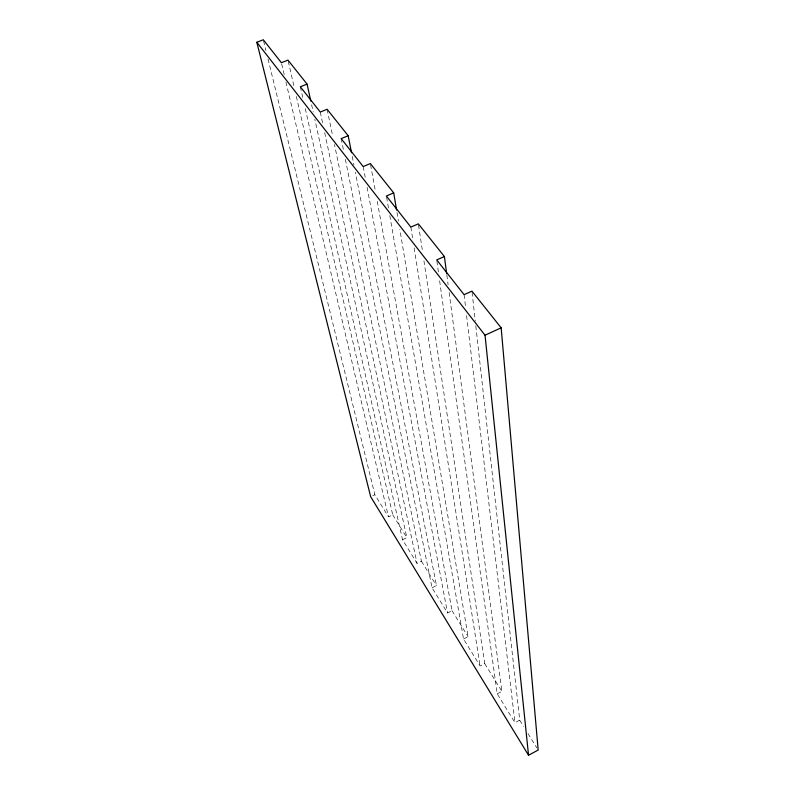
<?xml version="1.0" encoding="UTF-8"?>
<svg xmlns="http://www.w3.org/2000/svg" width="795" height="795" viewBox="0 0 795 795"><rect width="100%" height="100%" fill="white"/><g stroke="black" fill="none" stroke-linecap="round" stroke-linejoin="round"><path stroke-width="0.6" stroke-dasharray="3.98 2.98" d="M439.635 280.814L497.233 693.846L514.981 722.725L519.721 720.191L475.38 321.965M497.233 693.846L501.903 691.392L448.946 290.93M389.779 215.534L463.545 639.031L480.101 665.971L484.712 663.577L423.715 259.359M463.545 639.031L468.086 636.696L399.855 229.576M345.358 159.308L432.053 587.783L447.535 612.975L452.017 610.709L377.049 200.221M432.053 587.783L436.475 585.567L355.345 172.207M305.27 108.587L402.558 539.775L417.067 563.397L421.43 561.24L334.466 144.511M402.558 539.775L406.861 537.668L314.81 119.27M268.024 59.009L374.862 494.719L388.497 516.899L392.74 514.842L296.326 96.404M372.766 495.722L374.862 494.719M392.74 514.842L406.861 537.668M421.43 561.24L436.475 585.567M452.017 610.709L468.086 636.696M484.712 663.577L501.903 691.392M519.721 720.191L523.537 726.372M527.989 733.576L536.903 747.976M263.592 40.952L265.957 50.582M281.668 63.918L284.521 76.002M285.942 82.034L388.497 516.899M288.247 61.334L294.379 87.937M300.351 86.784L303.084 98.898M311.6 104.721L313.21 111.996M320.256 112.055L322.591 122.977M324.678 132.686L417.067 563.397M327.113 109.283L332.698 136.005M341.174 138.618L343.39 149.569M352.245 156.396L353.914 164.913M363.186 166.562L365.491 178.766M367.101 187.302L447.535 612.975M370.579 164.794L375.26 190.442M386.599 197.23L388.507 208.22M396.983 212.454L398.424 221.02M410.856 227.082L412.983 240.567M414.145 247.921L480.101 665.971M418.538 225.064L422.602 252.015M436.892 261.148L438.433 272.208M446.83 274.961L448.132 284.789M464.091 294.667L465.701 308.202M466.585 315.585L514.981 722.725M472.091 292.371L475.241 320.733"/><path stroke-width="1.19" d="M310.805 101.084L307.069 84.101L287.969 60.122L281.38 62.716L263.294 39.75L256.825 42.264L370.669 496.726L528.546 755.25L538.175 750.043L501.158 327.818L471.952 291.139L464.091 294.667L436.723 259.915L444.395 256.537L418.349 223.842L410.856 227.082L386.38 196.007L393.714 192.897L396.576 210.009M528.546 755.25L485.039 335.222L501.158 327.818M351.529 152.749L348.18 135.736L341.174 138.618L363.186 166.562L370.351 163.571L393.714 192.897M307.069 84.101L300.351 86.784L320.256 112.055L327.113 109.283L348.18 135.736M256.825 42.264L485.039 335.222M444.395 256.537L446.671 273.738"/></g></svg>
